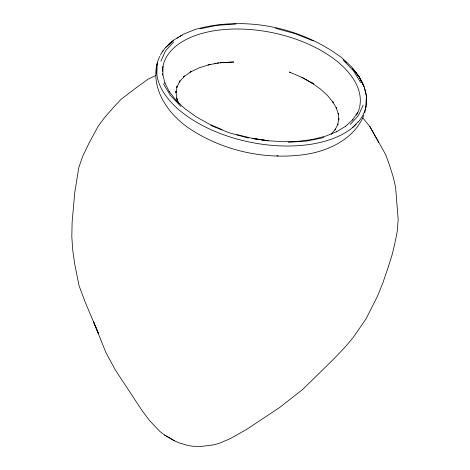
<?xml version="1.0" encoding="UTF-8"?>
<svg xmlns="http://www.w3.org/2000/svg" width="470" height="470" viewBox="0 0 470 470"><rect width="100%" height="100%" fill="white"/><g stroke="black" fill="none" stroke-linecap="round" stroke-linejoin="round"><path stroke-width="0.7" d="M162.826 74.765L163.067 66.076M366.412 96.344L365.684 107.806M156.786 73.943L157.233 64.413M157.244 62.81C150.347 89.6 169.147 115.456 190.655 129.356L191.86 130.167C225.253 151.405 266.508 160.117 305.653 154.413L307.028 154.148C330.222 150.394 354.75 138.104 363.939 115.144M176.05 92.89L177.067 86.251L176.691 87.643L179.969 80.84L179.246 82.103L184.61 75.964L183.67 76.91L191.037 71.575L190.109 72.127L199.333 67.756L210.078 64.513L208.004 64.854L222.057 62.498L220.418 62.769L233.784 62.005L221.012 62.651M364.732 112.871L366.418 104.452M160.91 61.165L165.499 50.877L173.794 41.836M363.099 105.186L358.504 115.473L350.209 124.515M357.599 112.4L352.565 119.95L352.835 119.638L345.55 126.342L345.855 126.107L336.479 131.794L336.837 131.635L325.581 136.165L312.75 139.408L298.667 141.288M162.238 51.888L165.616 47.464M331.291 134.079L335.556 129.068L334.993 130.008L338.042 123.904L337.636 124.991L338.94 118.469L338.735 119.903L338.277 113.094L338.441 114.539L336.209 107.554L336.702 108.799L332.719 101.761L333.365 102.648L327.672 95.698L320.434 89.059L311.816 82.885L313.402 83.883L302.028 77.503M352.412 127.705L357.94 121.924M173.095 40.632L165.393 47.711L173.553 40.203L183.647 34.099L195.643 29.299C245.117 15.698 301.088 27.049 341.954 57.88L351.56 66.904M331.491 133.862L332.267 133.221L331.197 134.044M155.846 75.47L148.062 79.16L136.535 87.514L120.996 99.37L113.957 106.878L104.217 118.035L97.942 126.63L88.965 143.262L82.591 156.51L78.754 167.72L74.701 192.97L72.11 222.41L71.822 236.686L72.674 249.529L74.624 263.611L79.119 285.901L85.152 301.963L98.336 333.277L93.63 321.932L105.973 352.735L115.485 370.207L141.828 410.21L149.378 420.356L156.498 427.941L160.082 431.589L164.529 434.997L174.417 440.801L178.647 442.734L187.965 445.478L192.964 446.283L201.319 446.412L212.035 445.119L217.04 443.991L221.511 442.399L230.635 438.428L246.973 429.192L279.656 407.49L302.95 389.207L333.242 359.48L344.751 347.477L352.935 337.871L366.018 318.913L377.51 296.124L382.886 282.834L388.343 266.69L392.127 254.687L394.724 243.948L397.285 231.128L398.178 219.331L395.587 187.266L393.202 176.908L389.16 164.224L385.635 154.518L369.749 126.389L362.799 117.894M200.114 28.799L217.122 25.309L235.852 24.041M323.889 137.551L306.881 141.041L288.151 142.31M214.526 63.426L215.936 63.192M217.187 62.998L218.832 62.78M298.891 141.27L283.833 141.728L268.247 140.765L252.478 138.45L268.123 140.806L252.484 138.38L236.968 134.649M276.724 155.77L278.117 155.928M275.573 28.288L295.037 33.634L313.231 40.89M248.43 138.062L228.966 132.716L210.777 125.461M290.231 72.38L289.432 72.051L303.268 78.02M222.063 129.661L208.328 123.639L195.784 116.56L184.869 108.682L175.851 100.186M303.884 78.373L312.556 83.237M164.529 434.997L174.417 440.801M343.082 59.925L353.599 70.982L360.596 82.508M180.921 106.426L170.404 95.369L163.407 83.848M352.394 68.197L359.192 76.986L363.11 84.453M351.73 67.116L358.951 76.422L363.927 86.204M352.377 68.197L359.192 76.986L364.033 86.515L366.353 96.009M169.241 91.603L176.115 100.468M369.749 126.389L378.75 142.34M169.429 91.938L164.847 82.914L164.97 83.302L162.779 74.342M179.029 103.823L176.591 97.954L176.914 98.959M177.061 100.034L175.851 91.292L176.003 92.402M359.444 107.748A100.415 54.837 11.6 0 1 356.536 115.174M162.485 75.1A100.415 54.837 11.6 0 1 162.391 73.631M162.373 71.446A100.415 54.837 11.6 0 1 163.078 65.73M163.243 65.03A100.415 54.837 11.6 0 1 273.875 32.988A100.415 54.837 11.6 0 1 359.609 107.054M365.995 106.42A106.543 58.186 11.6 0 1 358.075 122.188M356.172 124.262A106.543 58.186 11.6 0 1 235.746 138.673A106.543 58.186 11.6 0 1 156.698 67.41M156.951 65.271A106.543 58.186 11.6 0 1 159.688 56.388M160.341 55.078A106.543 58.186 11.6 0 1 163.002 50.789M168.571 44.515A106.543 58.186 11.6 0 1 171.832 41.736M176.996 38.135A106.543 58.186 11.6 0 1 178.242 37.377M179.511 36.648A106.543 58.186 11.6 0 1 182.143 35.238M345.08 61.206A106.543 58.186 11.6 0 1 346.202 62.205M353.757 69.948A106.543 58.186 11.6 0 1 356.836 73.814M360.173 78.801A106.543 58.186 11.6 0 1 363.98 86.556M364.491 87.96A106.543 58.186 11.6 0 1 366.347 104.305"/></g></svg>
